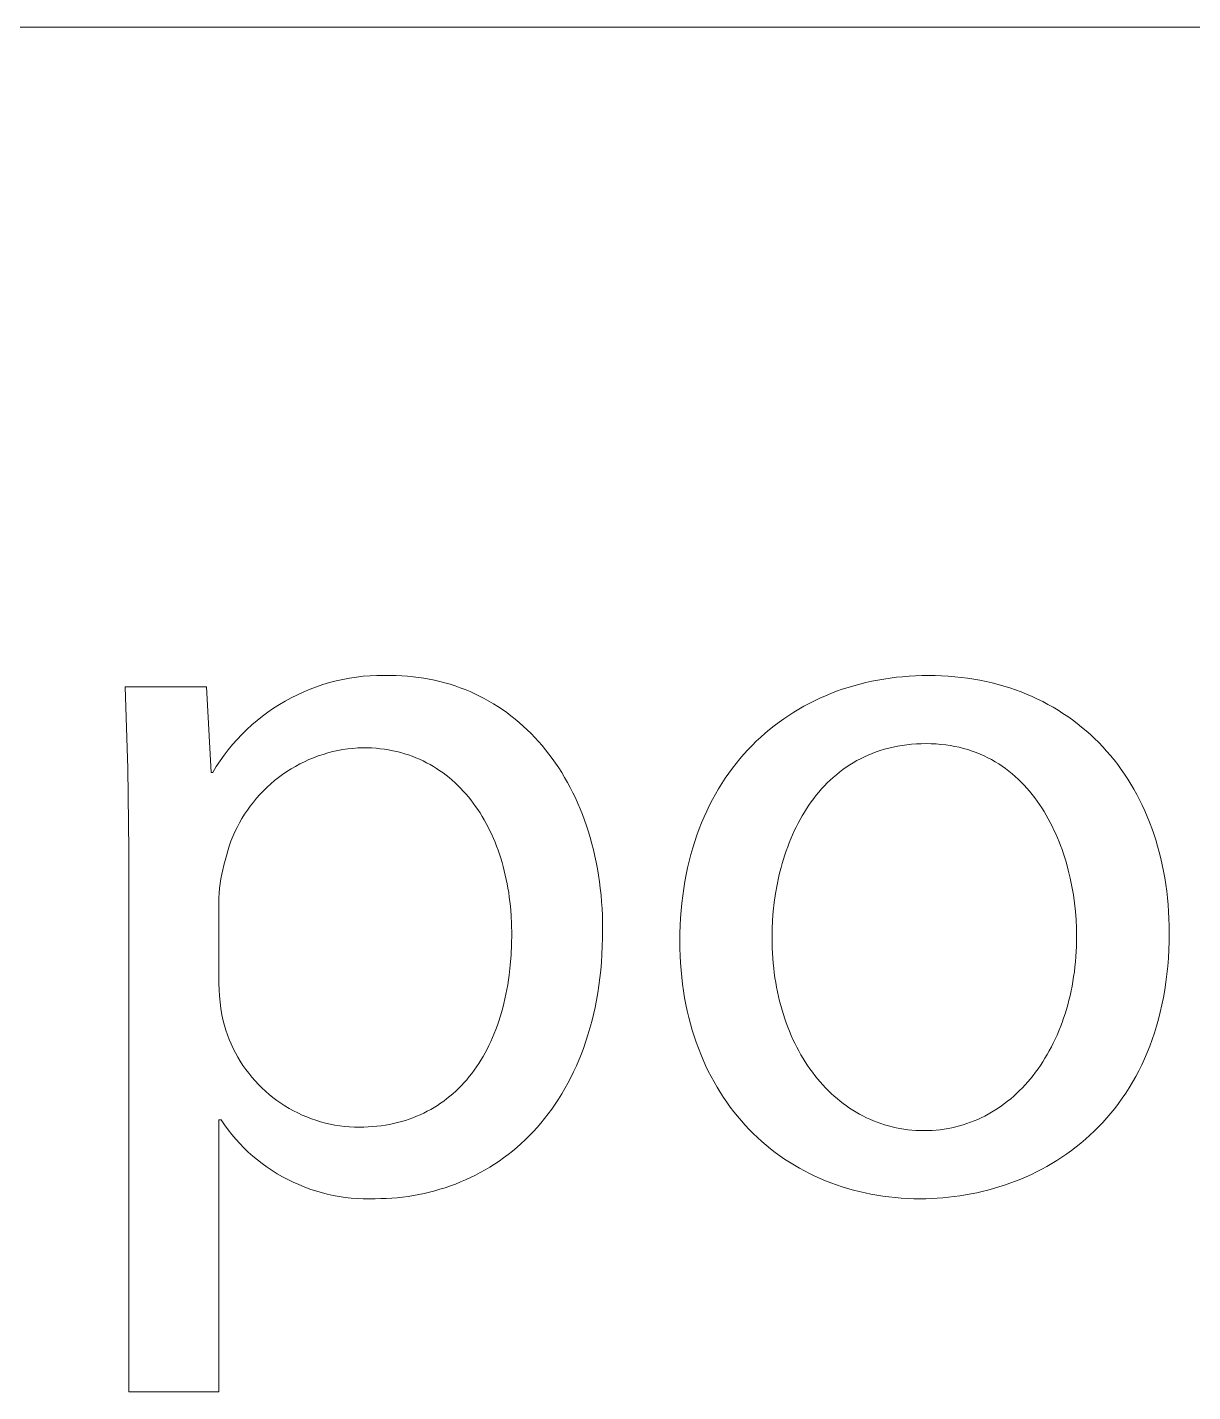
# Model space of a CAD drawing. Header units: millimetres. Extents: x -962 to 3068, y -237 to 2578.
# Drawn here: x 2890.9 to 2936.4, y 160 to 213.2 of the extents above; entities that cross this region are included whole.
import ezdxf

# ---------------------------------------------------------------- set-up
doc = ezdxf.new("R2010")
doc.units = ezdxf.units.MM
doc.header["$MEASUREMENT"] = 0
doc.layers.add('Domyślny', color=7, linetype='Continuous', true_color=0x000000)

msp = doc.modelspace()

# ---------------------------------------------------------------- linework, layer by layer
at = {"layer": 'Domyślny', "color": 18, "lineweight": 15, "true_color": 0x000000}
for p, q in [((3063.983, 213.221), (1544.746, 213.221)), ((2904.041, 187.901), (2904.308, 187.923)), ((2904.308, 187.923), (2904.576, 187.935)), ((2904.576, 187.935), (2904.844, 187.938)), ((2904.844, 187.938), (2905.111, 187.932)), ((2905.111, 187.932), (2905.332, 187.929)), ((2905.332, 187.929), (2905.551, 187.921)), ((2905.551, 187.921), (2905.768, 187.906)), ((2905.768, 187.906), (2905.983, 187.886)), ((2925.079, 187.886), (2925.327, 187.906)), ((2925.327, 187.906), (2925.576, 187.92)), ((2925.576, 187.92), (2925.827, 187.928)), ((2925.827, 187.928), (2926.08, 187.931)), ((2926.08, 187.931), (2926.341, 187.928)), ((2926.341, 187.928), (2926.6, 187.919)), ((2926.6, 187.919), (2926.856, 187.904)), ((2926.856, 187.904), (2927.11, 187.884)), ((2894.855, 184.303), (2894.751, 187.489)), ((2894.751, 187.489), (2897.931, 187.489)), ((2897.931, 187.489), (2898.106, 184.148)), ((2901.719, 187.295), (2901.966, 187.398)), ((2901.966, 187.398), (2902.217, 187.492)), ((2902.217, 187.492), (2902.471, 187.578)), ((2902.471, 187.578), (2902.727, 187.655)), ((2902.727, 187.655), (2902.986, 187.722)), ((2902.986, 187.722), (2903.247, 187.781)), ((2903.247, 187.781), (2903.511, 187.83)), ((2903.511, 187.83), (2903.775, 187.87)), ((2903.775, 187.87), (2904.041, 187.901)), ((2905.983, 187.886), (2906.196, 187.86)), ((2906.196, 187.86), (2906.407, 187.829)), ((2906.407, 187.829), (2906.616, 187.792)), ((2906.616, 187.792), (2906.823, 187.749)), ((2906.823, 187.749), (2907.028, 187.701)), ((2907.028, 187.701), (2907.23, 187.648)), ((2907.23, 187.648), (2907.43, 187.589)), ((2907.43, 187.589), (2907.628, 187.525)), ((2907.628, 187.525), (2907.824, 187.456)), ((2907.824, 187.456), (2908.017, 187.381)), ((2908.017, 187.381), (2908.208, 187.302)), ((2922.503, 187.315), (2922.725, 187.393)), ((2922.725, 187.393), (2922.95, 187.467)), ((2922.95, 187.467), (2923.177, 187.535)), ((2923.177, 187.535), (2923.407, 187.598)), ((2923.407, 187.598), (2923.639, 187.655)), ((2923.639, 187.655), (2923.873, 187.707)), ((2923.873, 187.707), (2924.11, 187.754)), ((2924.11, 187.754), (2924.349, 187.795)), ((2924.349, 187.795), (2924.591, 187.831)), ((2924.591, 187.831), (2924.834, 187.861)), ((2924.834, 187.861), (2925.079, 187.886)), ((2927.11, 187.884), (2927.36, 187.857)), ((2927.36, 187.857), (2927.608, 187.825)), ((2927.608, 187.825), (2927.852, 187.788)), ((2927.852, 187.788), (2928.094, 187.744)), ((2928.094, 187.744), (2928.332, 187.696)), ((2928.332, 187.696), (2928.568, 187.641)), ((2928.568, 187.641), (2928.8, 187.581)), ((2928.8, 187.581), (2929.03, 187.516)), ((2929.03, 187.516), (2929.256, 187.446)), ((2929.256, 187.446), (2929.478, 187.37)), ((2900.771, 186.799), (2901.001, 186.935)), ((2901.001, 186.935), (2901.236, 187.064)), ((2901.236, 187.064), (2901.476, 187.184)), ((2901.476, 187.184), (2901.719, 187.295)), ((2908.208, 187.302), (2908.396, 187.217)), ((2908.396, 187.217), (2908.581, 187.127)), ((2908.581, 187.127), (2908.764, 187.032)), ((2908.764, 187.032), (2908.945, 186.932)), ((2908.945, 186.932), (2909.122, 186.827)), ((2921.231, 186.735), (2921.436, 186.844)), ((2921.436, 186.844), (2921.643, 186.949)), ((2921.643, 186.949), (2921.854, 187.048)), ((2921.854, 187.048), (2922.067, 187.142)), ((2922.067, 187.142), (2922.284, 187.231)), ((2922.284, 187.231), (2922.503, 187.315)), ((2929.478, 187.37), (2929.698, 187.289)), ((2929.698, 187.289), (2929.914, 187.202)), ((2929.914, 187.202), (2930.127, 187.111)), ((2930.127, 187.111), (2930.336, 187.014)), ((2930.336, 187.014), (2930.542, 186.912)), ((2930.542, 186.912), (2930.744, 186.805)), ((2899.9, 186.176), (2900.11, 186.343)), ((2900.11, 186.343), (2900.325, 186.503)), ((2900.325, 186.503), (2900.545, 186.655)), ((2900.545, 186.655), (2900.771, 186.799)), ((2909.122, 186.827), (2909.297, 186.717)), ((2909.297, 186.717), (2909.468, 186.602)), ((2909.468, 186.602), (2909.637, 186.483)), ((2909.637, 186.483), (2909.803, 186.358)), ((2909.803, 186.358), (2909.966, 186.229)), ((2920.446, 186.246), (2920.637, 186.376)), ((2920.637, 186.376), (2920.832, 186.501)), ((2920.832, 186.501), (2921.03, 186.62)), ((2921.03, 186.62), (2921.231, 186.735)), ((2930.744, 186.805), (2930.943, 186.694)), ((2930.943, 186.694), (2931.138, 186.577)), ((2931.138, 186.577), (2931.33, 186.456)), ((2931.33, 186.456), (2931.517, 186.329)), ((2931.517, 186.329), (2931.701, 186.198)), ((2899.309, 185.633), (2899.5, 185.821)), ((2899.5, 185.821), (2899.697, 186.002)), ((2899.697, 186.002), (2899.9, 186.176)), ((2909.966, 186.229), (2910.126, 186.095)), ((2910.126, 186.095), (2910.282, 185.957)), ((2910.282, 185.957), (2910.436, 185.814)), ((2910.436, 185.814), (2910.586, 185.667)), ((2919.715, 185.678), (2919.892, 185.828)), ((2919.892, 185.828), (2920.073, 185.972)), ((2920.073, 185.972), (2920.258, 186.112)), ((2920.258, 186.112), (2920.446, 186.246)), ((2931.701, 186.198), (2931.881, 186.062)), ((2931.881, 186.062), (2932.058, 185.922)), ((2932.058, 185.922), (2932.23, 185.777)), ((2932.23, 185.777), (2932.399, 185.627)), ((2898.948, 185.237), (2899.125, 185.438)), ((2899.125, 185.438), (2899.309, 185.633)), ((2910.586, 185.667), (2910.733, 185.515)), ((2910.733, 185.515), (2910.876, 185.358)), ((2910.876, 185.358), (2911.016, 185.198)), ((2919.207, 185.201), (2919.372, 185.365)), ((2919.372, 185.365), (2919.542, 185.524)), ((2919.542, 185.524), (2919.715, 185.678)), ((2925.426, 185.248), (2925.241, 185.229)), ((2925.613, 185.262), (2925.426, 185.248)), ((2925.804, 185.271), (2925.613, 185.262)), ((2925.999, 185.274), (2925.804, 185.271)), ((2926.194, 185.271), (2925.999, 185.274)), ((2926.385, 185.261), (2926.194, 185.271)), ((2926.573, 185.246), (2926.385, 185.261)), ((2926.757, 185.226), (2926.573, 185.246)), ((2932.399, 185.627), (2932.563, 185.473)), ((2932.563, 185.473), (2932.724, 185.314)), ((2932.724, 185.314), (2932.88, 185.151)), ((2898.46, 184.6), (2898.615, 184.818)), ((2898.615, 184.818), (2898.778, 185.03)), ((2898.778, 185.03), (2898.948, 185.237)), ((2902.106, 184.725), (2901.924, 184.65)), ((2902.29, 184.794), (2902.106, 184.725)), ((2902.477, 184.856), (2902.29, 184.794)), ((2902.666, 184.912), (2902.477, 184.856)), ((2902.856, 184.961), (2902.666, 184.912)), ((2903.048, 185.003), (2902.856, 184.961)), ((2903.242, 185.039), (2903.048, 185.003)), ((2903.436, 185.068), (2903.242, 185.039)), ((2903.632, 185.09), (2903.436, 185.068)), ((2903.828, 185.105), (2903.632, 185.09)), ((2904.024, 185.114), (2903.828, 185.105)), ((2904.198, 185.111), (2904.024, 185.114)), ((2904.37, 185.104), (2904.198, 185.111)), ((2904.54, 185.092), (2904.37, 185.104)), ((2904.706, 185.075), (2904.54, 185.092)), ((2904.871, 185.054), (2904.706, 185.075)), ((2905.033, 185.028), (2904.871, 185.054)), ((2905.192, 184.998), (2905.033, 185.028)), ((2905.349, 184.963), (2905.192, 184.998)), ((2905.503, 184.923), (2905.349, 184.963)), ((2905.655, 184.88), (2905.503, 184.923)), ((2905.804, 184.832), (2905.655, 184.88)), ((2905.951, 184.78), (2905.804, 184.832)), ((2906.095, 184.723), (2905.951, 184.78)), ((2906.236, 184.663), (2906.095, 184.723)), ((2911.016, 185.198), (2911.153, 185.033)), ((2911.153, 185.033), (2911.286, 184.863)), ((2911.286, 184.863), (2911.416, 184.69)), ((2918.734, 184.681), (2918.887, 184.859)), ((2918.887, 184.859), (2919.045, 185.033)), ((2919.045, 185.033), (2919.207, 185.201)), ((2923.585, 184.759), (2923.437, 184.687)), ((2923.735, 184.827), (2923.585, 184.759)), ((2923.889, 184.891), (2923.735, 184.827)), ((2924.047, 184.95), (2923.889, 184.891)), ((2924.207, 185.005), (2924.047, 184.95)), ((2924.371, 185.055), (2924.207, 185.005)), ((2924.538, 185.1), (2924.371, 185.055)), ((2924.709, 185.14), (2924.538, 185.1)), ((2924.883, 185.175), (2924.709, 185.14)), ((2925.061, 185.204), (2924.883, 185.175)), ((2925.241, 185.229), (2925.061, 185.204)), ((2926.938, 185.199), (2926.757, 185.226)), ((2927.114, 185.167), (2926.938, 185.199)), ((2927.287, 185.13), (2927.114, 185.167)), ((2927.457, 185.087), (2927.287, 185.13)), ((2927.623, 185.039), (2927.457, 185.087)), ((2927.786, 184.986), (2927.623, 185.039)), ((2927.945, 184.928), (2927.786, 184.986)), ((2928.1, 184.865), (2927.945, 184.928)), ((2928.252, 184.798), (2928.1, 184.865)), ((2928.401, 184.725), (2928.252, 184.798)), ((2928.546, 184.649), (2928.401, 184.725)), ((2932.88, 185.151), (2933.033, 184.984)), ((2933.033, 184.984), (2933.181, 184.812)), ((2933.181, 184.812), (2933.325, 184.636)), ((2894.898, 181.115), (2894.855, 184.303)), ((2898.173, 184.148), (2898.312, 184.376)), ((2898.312, 184.376), (2898.46, 184.6)), ((2901.06, 184.183), (2900.898, 184.072)), ((2901.226, 184.289), (2901.06, 184.183)), ((2901.396, 184.388), (2901.226, 184.289)), ((2901.569, 184.482), (2901.396, 184.388)), ((2901.745, 184.569), (2901.569, 184.482)), ((2901.924, 184.65), (2901.745, 184.569)), ((2906.375, 184.599), (2906.236, 184.663)), ((2906.512, 184.53), (2906.375, 184.599)), ((2906.646, 184.458), (2906.512, 184.53)), ((2906.777, 184.382), (2906.646, 184.458)), ((2906.905, 184.303), (2906.777, 184.382)), ((2907.031, 184.219), (2906.905, 184.303)), ((2907.154, 184.132), (2907.031, 184.219)), ((2911.416, 184.69), (2911.542, 184.512)), ((2911.542, 184.512), (2911.664, 184.33)), ((2911.664, 184.33), (2911.782, 184.144)), ((2918.298, 184.119), (2918.439, 184.311)), ((2918.439, 184.311), (2918.584, 184.498)), ((2918.584, 184.498), (2918.734, 184.681)), ((2922.749, 184.261), (2922.621, 184.164)), ((2922.88, 184.354), (2922.749, 184.261)), ((2923.015, 184.443), (2922.88, 184.354)), ((2923.152, 184.529), (2923.015, 184.443)), ((2923.293, 184.61), (2923.152, 184.529)), ((2923.437, 184.687), (2923.293, 184.61)), ((2928.688, 184.568), (2928.546, 184.649)), ((2928.826, 184.482), (2928.688, 184.568)), ((2928.961, 184.392), (2928.826, 184.482)), ((2929.092, 184.299), (2928.961, 184.392)), ((2929.221, 184.201), (2929.092, 184.299)), ((2929.346, 184.1), (2929.221, 184.201)), ((2933.325, 184.636), (2933.465, 184.455)), ((2933.465, 184.455), (2933.6, 184.271)), ((2933.6, 184.271), (2933.732, 184.082)), ((2898.106, 184.148), (2898.173, 184.148)), ((2900.435, 183.706), (2900.29, 183.574)), ((2900.585, 183.834), (2900.435, 183.706)), ((2900.739, 183.956), (2900.585, 183.834)), ((2900.898, 184.072), (2900.739, 183.956)), ((2907.275, 184.042), (2907.154, 184.132)), ((2907.393, 183.947), (2907.275, 184.042)), ((2907.508, 183.85), (2907.393, 183.947)), ((2907.621, 183.749), (2907.508, 183.85)), ((2907.731, 183.645), (2907.621, 183.749)), ((2907.838, 183.537), (2907.731, 183.645)), ((2911.782, 184.144), (2911.897, 183.953)), ((2911.897, 183.953), (2912.008, 183.759)), ((2912.008, 183.759), (2912.115, 183.561)), ((2917.902, 183.515), (2918.03, 183.721)), ((2918.03, 183.721), (2918.162, 183.922)), ((2918.162, 183.922), (2918.298, 184.119)), ((2922.141, 183.74), (2922.029, 183.625)), ((2922.257, 183.851), (2922.141, 183.74)), ((2922.375, 183.959), (2922.257, 183.851)), ((2922.496, 184.063), (2922.375, 183.959)), ((2922.621, 184.164), (2922.496, 184.063)), ((2929.467, 183.995), (2929.346, 184.1)), ((2929.586, 183.886), (2929.467, 183.995)), ((2929.701, 183.774), (2929.586, 183.886)), ((2929.813, 183.658), (2929.701, 183.774)), ((2929.921, 183.54), (2929.813, 183.658)), ((2933.732, 184.082), (2933.858, 183.89)), ((2933.858, 183.89), (2933.981, 183.693)), ((2933.981, 183.693), (2934.099, 183.492)), ((2899.882, 183.147), (2899.757, 182.996)), ((2900.013, 183.294), (2899.882, 183.147)), ((2900.149, 183.436), (2900.013, 183.294)), ((2900.29, 183.574), (2900.149, 183.436)), ((2907.943, 183.426), (2907.838, 183.537)), ((2908.045, 183.313), (2907.943, 183.426)), ((2908.144, 183.196), (2908.045, 183.313)), ((2908.24, 183.076), (2908.144, 183.196)), ((2912.115, 183.561), (2912.218, 183.359)), ((2912.218, 183.359), (2912.317, 183.153)), ((2912.317, 183.153), (2912.412, 182.943)), ((2917.661, 183.089), (2917.779, 183.304)), ((2917.779, 183.304), (2917.902, 183.515)), ((2921.612, 183.134), (2921.516, 183.004)), ((2921.712, 183.262), (2921.612, 183.134)), ((2921.815, 183.386), (2921.712, 183.262)), ((2921.92, 183.507), (2921.815, 183.386)), ((2922.029, 183.625), (2921.92, 183.507)), ((2930.027, 183.418), (2929.921, 183.54)), ((2930.129, 183.293), (2930.027, 183.418)), ((2930.228, 183.165), (2930.129, 183.293)), ((2930.324, 183.035), (2930.228, 183.165)), ((2934.099, 183.492), (2934.212, 183.288)), ((2934.212, 183.288), (2934.321, 183.079)), ((2899.522, 182.68), (2899.413, 182.517)), ((2899.637, 182.84), (2899.522, 182.68)), ((2899.757, 182.996), (2899.637, 182.84)), ((2908.334, 182.953), (2908.24, 183.076)), ((2908.425, 182.827), (2908.334, 182.953)), ((2908.513, 182.699), (2908.425, 182.827)), ((2908.598, 182.568), (2908.513, 182.699)), ((2912.412, 182.943), (2912.503, 182.73)), ((2912.503, 182.73), (2912.59, 182.512)), ((2917.336, 182.417), (2917.439, 182.645)), ((2917.439, 182.645), (2917.548, 182.869)), ((2917.548, 182.869), (2917.661, 183.089)), ((2921.245, 182.597), (2921.161, 182.457)), ((2921.332, 182.736), (2921.245, 182.597)), ((2921.423, 182.871), (2921.332, 182.736)), ((2921.516, 183.004), (2921.423, 182.871)), ((2930.417, 182.901), (2930.324, 183.035)), ((2930.507, 182.766), (2930.417, 182.901)), ((2930.593, 182.627), (2930.507, 182.766)), ((2930.677, 182.487), (2930.593, 182.627)), ((2934.321, 183.079), (2934.425, 182.867)), ((2934.425, 182.867), (2934.525, 182.651)), ((2934.525, 182.651), (2934.619, 182.431)), ((2899.212, 182.179), (2899.12, 182.005)), ((2899.309, 182.35), (2899.212, 182.179)), ((2899.413, 182.517), (2899.309, 182.35)), ((2908.681, 182.434), (2908.598, 182.568)), ((2908.761, 182.297), (2908.681, 182.434)), ((2908.838, 182.158), (2908.761, 182.297)), ((2908.912, 182.017), (2908.838, 182.158)), ((2912.59, 182.512), (2912.673, 182.291)), ((2912.673, 182.291), (2912.751, 182.067)), ((2912.751, 182.067), (2912.825, 181.838)), ((2917.143, 181.946), (2917.237, 182.184)), ((2917.237, 182.184), (2917.336, 182.417)), ((2921.001, 182.168), (2920.926, 182.02)), ((2921.08, 182.313), (2921.001, 182.168)), ((2921.161, 182.457), (2921.08, 182.313)), ((2930.758, 182.344), (2930.677, 182.487)), ((2930.835, 182.199), (2930.758, 182.344)), ((2930.91, 182.053), (2930.835, 182.199)), ((2930.981, 181.904), (2930.91, 182.053)), ((2934.619, 182.431), (2934.71, 182.207)), ((2934.71, 182.207), (2934.795, 181.98)), ((2898.956, 181.647), (2898.883, 181.465)), ((2899.035, 181.827), (2898.956, 181.647)), ((2899.12, 182.005), (2899.035, 181.827)), ((2908.984, 181.873), (2908.912, 182.017)), ((2909.053, 181.726), (2908.984, 181.873)), ((2909.118, 181.578), (2909.053, 181.726)), ((2909.181, 181.427), (2909.118, 181.578)), ((2912.825, 181.838), (2912.894, 181.606)), ((2912.894, 181.606), (2912.96, 181.371)), ((2916.971, 181.458), (2917.055, 181.705)), ((2917.055, 181.705), (2917.143, 181.946)), ((2920.719, 181.564), (2920.655, 181.408)), ((2920.785, 181.718), (2920.719, 181.564)), ((2920.854, 181.87), (2920.785, 181.718)), ((2920.926, 182.02), (2920.854, 181.87)), ((2931.05, 181.754), (2930.981, 181.904)), ((2931.116, 181.602), (2931.05, 181.754)), ((2931.179, 181.448), (2931.116, 181.602)), ((2934.795, 181.98), (2934.876, 181.75)), ((2934.876, 181.75), (2934.951, 181.515)), ((2934.951, 181.515), (2935.022, 181.278)), ((2894.898, 159.991), (2894.898, 181.115)), ((2898.756, 181.092), (2898.703, 180.903)), ((2898.816, 181.28), (2898.756, 181.092)), ((2898.883, 181.465), (2898.816, 181.28)), ((2909.242, 181.274), (2909.181, 181.427)), ((2909.299, 181.119), (2909.242, 181.274)), ((2909.353, 180.961), (2909.299, 181.119)), ((2912.96, 181.371), (2913.02, 181.132)), ((2913.02, 181.132), (2913.076, 180.89)), ((2916.821, 180.953), (2916.893, 181.208)), ((2916.893, 181.208), (2916.971, 181.458)), ((2920.538, 181.091), (2920.483, 180.93)), ((2920.595, 181.25), (2920.538, 181.091)), ((2920.655, 181.408), (2920.595, 181.25)), ((2931.238, 181.294), (2931.179, 181.448)), ((2931.295, 181.138), (2931.238, 181.294)), ((2931.35, 180.98), (2931.295, 181.138)), ((2935.022, 181.278), (2935.088, 181.036)), ((2935.088, 181.036), (2935.149, 180.792)), ((2898.606, 180.535), (2898.561, 180.356)), ((2898.656, 180.712), (2898.606, 180.535)), ((2898.703, 180.903), (2898.656, 180.712)), ((2909.405, 180.802), (2909.353, 180.961)), ((2909.454, 180.641), (2909.405, 180.802)), ((2909.5, 180.478), (2909.454, 180.641)), ((2909.543, 180.313), (2909.5, 180.478)), ((2913.076, 180.89), (2913.128, 180.645)), ((2913.128, 180.645), (2913.175, 180.396)), ((2916.691, 180.431), (2916.753, 180.694)), ((2916.753, 180.694), (2916.821, 180.953)), ((2920.383, 180.604), (2920.337, 180.438)), ((2920.432, 180.767), (2920.383, 180.604)), ((2920.483, 180.93), (2920.432, 180.767)), ((2931.401, 180.822), (2931.35, 180.98)), ((2931.45, 180.663), (2931.401, 180.822)), ((2931.538, 180.342), (2931.45, 180.663)), ((2935.149, 180.792), (2935.204, 180.544)), ((2935.204, 180.544), (2935.255, 180.293)), ((2898.489, 179.995), (2898.461, 179.813)), ((2898.522, 180.176), (2898.489, 179.995)), ((2898.561, 180.356), (2898.522, 180.176)), ((2909.583, 180.147), (2909.543, 180.313)), ((2909.62, 179.979), (2909.583, 180.147)), ((2909.654, 179.809), (2909.62, 179.979)), ((2913.175, 180.396), (2913.217, 180.144)), ((2913.217, 180.144), (2913.254, 179.888)), ((2916.584, 179.892), (2916.635, 180.164)), ((2916.635, 180.164), (2916.691, 180.431)), ((2920.254, 180.104), (2920.183, 179.766)), ((2920.294, 180.272), (2920.254, 180.104)), ((2920.337, 180.438), (2920.294, 180.272)), ((2931.616, 180.019), (2931.538, 180.342)), ((2931.683, 179.695), (2931.616, 180.019)), ((2935.255, 180.293), (2935.3, 180.038)), ((2935.3, 180.038), (2935.341, 179.781)), ((2898.424, 179.446), (2898.414, 179.262)), ((2898.44, 179.63), (2898.424, 179.446)), ((2898.461, 179.813), (2898.44, 179.63)), ((2909.685, 179.637), (2909.654, 179.809)), ((2909.714, 179.465), (2909.685, 179.637)), ((2909.739, 179.29), (2909.714, 179.465)), ((2913.254, 179.888), (2913.287, 179.63)), ((2913.287, 179.63), (2913.315, 179.368)), ((2916.5, 179.336), (2916.539, 179.616)), ((2916.539, 179.616), (2916.584, 179.892)), ((2920.122, 179.425), (2920.073, 179.08)), ((2920.183, 179.766), (2920.122, 179.425)), ((2931.739, 179.37), (2931.683, 179.695)), ((2935.341, 179.781), (2935.376, 179.52)), ((2935.376, 179.52), (2935.406, 179.256)), ((2898.414, 179.262), (2898.414, 175.921)), ((2909.781, 178.938), (2909.739, 179.29)), ((2909.811, 178.581), (2909.781, 178.938)), ((2913.315, 179.368), (2913.337, 179.103)), ((2913.337, 179.103), (2913.355, 178.836)), ((2916.439, 178.764), (2916.467, 179.052)), ((2916.467, 179.052), (2916.5, 179.336)), ((2920.073, 179.08), (2920.035, 178.734)), ((2931.784, 179.046), (2931.739, 179.37)), ((2931.819, 178.723), (2931.784, 179.046)), ((2935.406, 179.256), (2935.43, 178.989)), ((2935.43, 178.989), (2935.449, 178.719)), ((2909.829, 178.219), (2909.811, 178.581)), ((2913.355, 178.836), (2913.368, 178.565)), ((2913.368, 178.565), (2913.376, 178.291)), ((2916.402, 178.175), (2916.418, 178.471)), ((2916.418, 178.471), (2916.439, 178.764)), ((2920.008, 178.387), (2919.992, 178.039)), ((2920.035, 178.734), (2920.008, 178.387)), ((2931.844, 178.402), (2931.819, 178.723)), ((2931.859, 178.085), (2931.844, 178.402)), ((2935.449, 178.719), (2935.463, 178.446)), ((2935.463, 178.446), (2935.471, 178.171)), ((2909.835, 177.853), (2909.829, 178.219)), ((2909.829, 177.438), (2909.835, 177.853)), ((2913.378, 178.014), (2913.375, 177.688)), ((2913.376, 178.291), (2913.378, 178.014)), ((2916.39, 177.57), (2916.393, 177.875)), ((2916.393, 177.875), (2916.402, 178.175)), ((2919.992, 178.039), (2919.987, 177.691)), ((2931.864, 177.771), (2931.859, 178.085)), ((2935.474, 177.892), (2935.47, 177.557)), ((2935.471, 178.171), (2935.474, 177.892)), ((2909.81, 177.032), (2909.829, 177.438)), ((2913.366, 177.367), (2913.351, 177.051)), ((2913.375, 177.688), (2913.366, 177.367)), ((2916.393, 177.282), (2916.39, 177.57)), ((2916.402, 176.997), (2916.393, 177.282)), ((2919.987, 177.691), (2919.988, 177.491)), ((2919.988, 177.491), (2919.994, 177.293)), ((2919.994, 177.293), (2920.003, 177.096)), ((2931.847, 177.162), (2931.856, 177.364)), ((2931.856, 177.364), (2931.862, 177.567)), ((2931.862, 177.567), (2931.864, 177.771)), ((2935.47, 177.557), (2935.459, 177.227)), ((2909.778, 176.635), (2909.81, 177.032)), ((2913.329, 176.74), (2913.302, 176.434)), ((2913.351, 177.051), (2913.329, 176.74)), ((2916.417, 176.716), (2916.402, 176.997)), ((2920.003, 177.096), (2920.015, 176.901)), ((2920.015, 176.901), (2920.031, 176.708)), ((2931.798, 176.57), (2931.818, 176.765)), ((2931.818, 176.765), (2931.834, 176.963)), ((2931.834, 176.963), (2931.847, 177.162)), ((2935.442, 176.904), (2935.417, 176.586)), ((2935.459, 177.227), (2935.442, 176.904)), ((2909.707, 176.055), (2909.734, 176.246)), ((2909.734, 176.246), (2909.778, 176.635)), ((2913.302, 176.434), (2913.269, 176.134)), ((2916.437, 176.438), (2916.417, 176.716)), ((2916.463, 176.163), (2916.437, 176.438)), ((2920.031, 176.708), (2920.051, 176.516)), ((2920.051, 176.516), (2920.073, 176.327)), ((2920.073, 176.327), (2920.099, 176.139)), ((2931.748, 176.185), (2931.775, 176.377)), ((2931.775, 176.377), (2931.798, 176.57)), ((2935.385, 176.274), (2935.346, 175.968)), ((2935.417, 176.586), (2935.385, 176.274)), ((2898.414, 175.921), (2898.423, 175.675)), ((2898.423, 175.675), (2898.439, 175.43)), ((2909.609, 175.498), (2909.645, 175.681)), ((2909.645, 175.681), (2909.677, 175.867)), ((2909.677, 175.867), (2909.707, 176.055)), ((2913.23, 175.838), (2913.186, 175.548)), ((2913.269, 176.134), (2913.23, 175.838)), ((2916.495, 175.893), (2916.463, 176.163)), ((2916.533, 175.625), (2916.495, 175.893)), ((2920.099, 176.139), (2920.129, 175.953)), ((2920.129, 175.953), (2920.162, 175.769)), ((2920.162, 175.769), (2920.198, 175.587)), ((2931.647, 175.624), (2931.684, 175.809)), ((2931.684, 175.809), (2931.717, 175.996)), ((2931.717, 175.996), (2931.748, 176.185)), ((2935.301, 175.668), (2935.25, 175.373)), ((2935.346, 175.968), (2935.301, 175.668)), ((2898.439, 175.43), (2898.462, 175.186)), ((2898.462, 175.186), (2898.492, 174.942)), ((2909.483, 174.963), (2909.528, 175.138)), ((2909.528, 175.138), (2909.57, 175.317)), ((2909.57, 175.317), (2909.609, 175.498)), ((2913.136, 175.263), (2913.081, 174.983)), ((2913.186, 175.548), (2913.136, 175.263)), ((2916.576, 175.362), (2916.533, 175.625)), ((2916.625, 175.102), (2916.576, 175.362)), ((2920.198, 175.587), (2920.237, 175.408)), ((2920.237, 175.408), (2920.28, 175.23)), ((2920.28, 175.23), (2920.326, 175.055)), ((2931.516, 175.082), (2931.562, 175.26)), ((2931.562, 175.26), (2931.606, 175.441)), ((2931.606, 175.441), (2931.647, 175.624)), ((2935.25, 175.373), (2935.192, 175.085)), ((2898.492, 174.942), (2898.53, 174.699)), ((2898.53, 174.699), (2898.575, 174.458)), ((2909.33, 174.451), (2909.384, 174.619)), ((2909.384, 174.619), (2909.435, 174.789)), ((2909.435, 174.789), (2909.483, 174.963)), ((2913.02, 174.709), (2912.954, 174.439)), ((2913.081, 174.983), (2913.02, 174.709)), ((2916.679, 174.846), (2916.625, 175.102)), ((2916.738, 174.594), (2916.679, 174.846)), ((2920.326, 175.055), (2920.375, 174.881)), ((2920.375, 174.881), (2920.427, 174.711)), ((2920.427, 174.711), (2920.482, 174.542)), ((2931.356, 174.562), (2931.412, 174.733)), ((2931.412, 174.733), (2931.466, 174.906)), ((2931.466, 174.906), (2931.516, 175.082)), ((2935.128, 174.802), (2935.057, 174.525)), ((2935.192, 175.085), (2935.128, 174.802)), ((2898.575, 174.458), (2898.625, 174.273)), ((2898.625, 174.273), (2898.681, 174.091)), ((2898.681, 174.091), (2898.744, 173.91)), ((2909.151, 173.964), (2909.213, 174.124)), ((2909.213, 174.124), (2909.273, 174.286)), ((2909.273, 174.286), (2909.33, 174.451)), ((2912.883, 174.175), (2912.807, 173.916)), ((2912.954, 174.439), (2912.883, 174.175)), ((2916.802, 174.345), (2916.738, 174.594)), ((2916.872, 174.1), (2916.802, 174.345)), ((2916.947, 173.859), (2916.872, 174.1)), ((2920.482, 174.542), (2920.54, 174.376)), ((2920.54, 174.376), (2920.601, 174.212)), ((2920.601, 174.212), (2920.665, 174.051)), ((2931.1, 173.905), (2931.169, 174.065)), ((2931.169, 174.065), (2931.234, 174.228)), ((2931.234, 174.228), (2931.297, 174.394)), ((2931.297, 174.394), (2931.356, 174.562)), ((2934.981, 174.254), (2934.899, 173.988)), ((2935.057, 174.525), (2934.981, 174.254)), ((2898.744, 173.91), (2898.812, 173.732)), ((2898.812, 173.732), (2898.887, 173.556)), ((2898.887, 173.556), (2898.968, 173.383)), ((2908.945, 173.503), (2909.016, 173.654)), ((2909.016, 173.654), (2909.085, 173.808)), ((2909.085, 173.808), (2909.151, 173.964)), ((2912.726, 173.662), (2912.64, 173.413)), ((2912.807, 173.916), (2912.726, 173.662)), ((2917.027, 173.622), (2916.947, 173.859)), ((2917.112, 173.389), (2917.027, 173.622)), ((2920.665, 174.051), (2920.732, 173.892)), ((2920.732, 173.892), (2920.802, 173.736)), ((2920.802, 173.736), (2920.875, 173.582)), ((2920.875, 173.582), (2920.951, 173.432)), ((2930.878, 173.439), (2930.955, 173.592)), ((2930.955, 173.592), (2931.029, 173.747)), ((2931.029, 173.747), (2931.1, 173.905)), ((2934.811, 173.728), (2934.717, 173.474)), ((2934.899, 173.988), (2934.811, 173.728)), ((2898.968, 173.383), (2899.055, 173.213)), ((2899.055, 173.213), (2899.148, 173.046)), ((2899.148, 173.046), (2899.246, 172.882)), ((2908.631, 172.93), (2908.714, 173.068)), ((2908.714, 173.068), (2908.794, 173.21)), ((2908.794, 173.21), (2908.871, 173.355)), ((2908.871, 173.355), (2908.945, 173.503)), ((2912.549, 173.17), (2912.453, 172.931)), ((2912.64, 173.413), (2912.549, 173.17)), ((2917.202, 173.16), (2917.112, 173.389)), ((2917.296, 172.935), (2917.202, 173.16)), ((2920.951, 173.432), (2921.029, 173.284)), ((2921.029, 173.284), (2921.11, 173.138)), ((2921.11, 173.138), (2921.194, 172.996)), ((2930.542, 172.859), (2930.63, 173)), ((2930.63, 173), (2930.716, 173.144)), ((2930.716, 173.144), (2930.798, 173.29)), ((2930.798, 173.29), (2930.878, 173.439)), ((2934.618, 173.225), (2934.514, 172.982)), ((2934.717, 173.474), (2934.618, 173.225)), ((2899.246, 172.882), (2899.35, 172.722)), ((2899.35, 172.722), (2899.46, 172.566)), ((2899.46, 172.566), (2899.575, 172.413)), ((2908.272, 172.406), (2908.366, 172.532)), ((2908.366, 172.532), (2908.457, 172.662)), ((2908.457, 172.662), (2908.545, 172.794)), ((2908.545, 172.794), (2908.631, 172.93)), ((2912.248, 172.47), (2912.139, 172.247)), ((2912.353, 172.698), (2912.248, 172.47)), ((2912.453, 172.931), (2912.353, 172.698)), ((2917.396, 172.714), (2917.296, 172.935)), ((2917.5, 172.497), (2917.396, 172.714)), ((2917.609, 172.284), (2917.5, 172.497)), ((2921.194, 172.996), (2921.281, 172.856)), ((2921.281, 172.856), (2921.37, 172.72)), ((2921.37, 172.72), (2921.462, 172.586)), ((2921.462, 172.586), (2921.557, 172.455)), ((2930.263, 172.456), (2930.359, 172.587)), ((2930.359, 172.587), (2930.452, 172.722)), ((2930.452, 172.722), (2930.542, 172.859)), ((2934.289, 172.513), (2934.169, 172.287)), ((2934.404, 172.745), (2934.289, 172.513)), ((2934.514, 172.982), (2934.404, 172.745)), ((2899.575, 172.413), (2899.696, 172.265)), ((2899.696, 172.265), (2899.821, 172.121)), ((2899.821, 172.121), (2899.951, 171.981)), ((2899.951, 171.981), (2900.087, 171.846)), ((2907.761, 171.826), (2907.869, 171.935)), ((2907.869, 171.935), (2907.974, 172.048)), ((2907.974, 172.048), (2908.076, 172.164)), ((2908.076, 172.164), (2908.175, 172.283)), ((2908.175, 172.283), (2908.272, 172.406)), ((2912.025, 172.029), (2911.907, 171.817)), ((2912.139, 172.247), (2912.025, 172.029)), ((2917.723, 172.076), (2917.609, 172.284)), ((2917.841, 171.871), (2917.723, 172.076)), ((2921.557, 172.455), (2921.654, 172.328)), ((2921.654, 172.328), (2921.754, 172.203)), ((2921.754, 172.203), (2921.856, 172.082)), ((2921.856, 172.082), (2921.961, 171.964)), ((2921.961, 171.964), (2922.068, 171.849)), ((2929.747, 171.848), (2929.855, 171.963)), ((2929.855, 171.963), (2929.96, 172.081)), ((2929.96, 172.081), (2930.064, 172.203)), ((2930.064, 172.203), (2930.164, 172.328)), ((2930.164, 172.328), (2930.263, 172.456)), ((2934.044, 172.066), (2933.915, 171.851)), ((2934.169, 172.287), (2934.044, 172.066)), ((2900.087, 171.846), (2900.227, 171.716)), ((2900.227, 171.716), (2900.371, 171.59)), ((2900.371, 171.59), (2900.519, 171.47)), ((2900.519, 171.47), (2900.672, 171.355)), ((2907.183, 171.332), (2907.304, 171.424)), ((2907.304, 171.424), (2907.422, 171.519)), ((2907.422, 171.519), (2907.538, 171.618)), ((2907.538, 171.618), (2907.651, 171.72)), ((2907.651, 171.72), (2907.761, 171.826)), ((2911.659, 171.407), (2911.529, 171.21)), ((2911.785, 171.609), (2911.659, 171.407)), ((2911.907, 171.817), (2911.785, 171.609)), ((2917.963, 171.671), (2917.841, 171.871)), ((2918.09, 171.475), (2917.963, 171.671)), ((2918.221, 171.283), (2918.09, 171.475)), ((2922.068, 171.849), (2922.177, 171.738)), ((2922.177, 171.738), (2922.289, 171.63)), ((2922.289, 171.63), (2922.403, 171.526)), ((2922.403, 171.526), (2922.52, 171.425)), ((2922.52, 171.425), (2922.639, 171.327)), ((2929.172, 171.324), (2929.292, 171.422)), ((2929.292, 171.422), (2929.409, 171.523)), ((2929.409, 171.523), (2929.524, 171.628)), ((2929.524, 171.628), (2929.636, 171.736)), ((2929.636, 171.736), (2929.747, 171.848)), ((2933.642, 171.437), (2933.498, 171.238)), ((2933.78, 171.641), (2933.642, 171.437)), ((2933.915, 171.851), (2933.78, 171.641)), ((2900.672, 171.355), (2900.829, 171.246)), ((2900.829, 171.246), (2900.989, 171.142)), ((2900.989, 171.142), (2901.153, 171.044)), ((2901.153, 171.044), (2901.32, 170.951)), ((2901.32, 170.951), (2901.49, 170.864)), ((2906.404, 170.861), (2906.54, 170.93)), ((2906.54, 170.93), (2906.674, 171.003)), ((2906.674, 171.003), (2906.805, 171.08)), ((2906.805, 171.08), (2906.934, 171.16)), ((2906.934, 171.16), (2907.06, 171.244)), ((2907.06, 171.244), (2907.183, 171.332)), ((2911.395, 171.018), (2911.257, 170.831)), ((2911.529, 171.21), (2911.395, 171.018)), ((2918.357, 171.095), (2918.221, 171.283)), ((2918.496, 170.912), (2918.357, 171.095)), ((2918.64, 170.734), (2918.496, 170.912)), ((2922.639, 171.327), (2922.76, 171.233)), ((2922.76, 171.233), (2922.883, 171.143)), ((2922.883, 171.143), (2923.008, 171.056)), ((2923.008, 171.056), (2923.136, 170.973)), ((2923.136, 170.973), (2923.266, 170.894)), ((2923.266, 170.894), (2923.397, 170.819)), ((2928.413, 170.816), (2928.545, 170.891)), ((2928.545, 170.891), (2928.674, 170.97)), ((2928.674, 170.97), (2928.802, 171.053)), ((2928.802, 171.053), (2928.928, 171.14)), ((2928.928, 171.14), (2929.051, 171.23)), ((2929.051, 171.23), (2929.172, 171.324)), ((2933.351, 171.045), (2933.199, 170.857)), ((2933.498, 171.238), (2933.351, 171.045)), ((2898.495, 170.593), (2898.414, 170.593)), ((2898.414, 170.593), (2898.414, 159.991)), ((2898.628, 170.399), (2898.495, 170.593)), ((2898.768, 170.21), (2898.628, 170.399)), ((2901.49, 170.864), (2901.663, 170.784)), ((2901.663, 170.784), (2901.839, 170.709)), ((2901.839, 170.709), (2902.018, 170.641)), ((2902.018, 170.641), (2902.198, 170.579)), ((2902.198, 170.579), (2902.381, 170.523)), ((2902.381, 170.523), (2902.566, 170.473)), ((2902.566, 170.473), (2902.752, 170.43)), ((2902.752, 170.43), (2902.939, 170.394)), ((2902.939, 170.394), (2903.128, 170.364)), ((2903.128, 170.364), (2903.318, 170.341)), ((2903.318, 170.341), (2903.508, 170.324)), ((2904.408, 170.331), (2904.576, 170.347)), ((2904.576, 170.347), (2904.742, 170.366)), ((2904.742, 170.366), (2904.905, 170.391)), ((2904.905, 170.391), (2905.066, 170.419)), ((2905.066, 170.419), (2905.224, 170.452)), ((2905.224, 170.452), (2905.38, 170.489)), ((2905.38, 170.489), (2905.534, 170.53)), ((2905.534, 170.53), (2905.685, 170.575)), ((2905.685, 170.575), (2905.834, 170.624)), ((2905.834, 170.624), (2905.98, 170.677)), ((2905.98, 170.677), (2906.124, 170.735)), ((2906.124, 170.735), (2906.265, 170.796)), ((2906.265, 170.796), (2906.404, 170.861)), ((2910.97, 170.473), (2910.821, 170.301)), ((2911.115, 170.649), (2910.97, 170.473)), ((2911.257, 170.831), (2911.115, 170.649)), ((2918.788, 170.559), (2918.64, 170.734)), ((2918.94, 170.389), (2918.788, 170.559)), ((2919.096, 170.224), (2918.94, 170.389)), ((2923.397, 170.819), (2923.531, 170.748)), ((2923.531, 170.748), (2923.667, 170.68)), ((2923.667, 170.68), (2923.804, 170.617)), ((2923.804, 170.617), (2923.944, 170.557)), ((2923.944, 170.557), (2924.085, 170.502)), ((2924.085, 170.502), (2924.229, 170.451)), ((2924.229, 170.451), (2924.374, 170.404)), ((2924.374, 170.404), (2924.521, 170.361)), ((2924.521, 170.361), (2924.67, 170.323)), ((2927.149, 170.322), (2927.296, 170.36)), ((2927.296, 170.36), (2927.442, 170.403)), ((2927.442, 170.403), (2927.586, 170.449)), ((2927.586, 170.449), (2927.728, 170.5)), ((2927.728, 170.5), (2927.869, 170.555)), ((2927.869, 170.555), (2928.008, 170.615)), ((2928.008, 170.615), (2928.145, 170.678)), ((2928.145, 170.678), (2928.28, 170.745)), ((2928.28, 170.745), (2928.413, 170.816)), ((2932.884, 170.497), (2932.72, 170.325)), ((2933.043, 170.674), (2932.884, 170.497)), ((2933.199, 170.857), (2933.043, 170.674)), ((2898.914, 170.026), (2898.768, 170.21)), ((2899.067, 169.847), (2898.914, 170.026)), ((2899.225, 169.673), (2899.067, 169.847)), ((2903.508, 170.324), (2903.699, 170.314)), ((2903.699, 170.314), (2903.89, 170.311)), ((2903.89, 170.311), (2904.065, 170.313)), ((2904.065, 170.313), (2904.238, 170.32)), ((2904.238, 170.32), (2904.408, 170.331)), ((2910.354, 169.818), (2910.192, 169.667)), ((2910.513, 169.974), (2910.354, 169.818)), ((2910.669, 170.135), (2910.513, 169.974)), ((2910.821, 170.301), (2910.669, 170.135)), ((2919.255, 170.063), (2919.096, 170.224)), ((2919.419, 169.907), (2919.255, 170.063)), ((2919.586, 169.755), (2919.419, 169.907)), ((2924.67, 170.323), (2924.82, 170.289)), ((2924.82, 170.289), (2924.972, 170.259)), ((2924.972, 170.259), (2925.126, 170.234)), ((2925.126, 170.234), (2925.281, 170.213)), ((2925.281, 170.213), (2925.438, 170.197)), ((2925.438, 170.197), (2925.597, 170.185)), ((2925.597, 170.185), (2925.757, 170.178)), ((2925.757, 170.178), (2925.919, 170.175)), ((2925.919, 170.175), (2926.077, 170.178)), ((2926.077, 170.178), (2926.234, 170.185)), ((2926.234, 170.185), (2926.39, 170.196)), ((2926.39, 170.196), (2926.545, 170.213)), ((2926.545, 170.213), (2926.698, 170.233)), ((2926.698, 170.233), (2926.85, 170.258)), ((2926.85, 170.258), (2927, 170.288)), ((2927, 170.288), (2927.149, 170.322)), ((2932.208, 169.842), (2932.03, 169.691)), ((2932.382, 169.998), (2932.208, 169.842)), ((2932.553, 170.159), (2932.382, 169.998)), ((2932.72, 170.325), (2932.553, 170.159)), ((2899.39, 169.504), (2899.225, 169.673)), ((2899.56, 169.342), (2899.39, 169.504)), ((2899.735, 169.185), (2899.56, 169.342)), ((2909.859, 169.38), (2909.688, 169.245)), ((2910.027, 169.521), (2909.859, 169.38)), ((2910.192, 169.667), (2910.027, 169.521)), ((2919.757, 169.608), (2919.586, 169.755)), ((2919.931, 169.466), (2919.757, 169.608)), ((2920.109, 169.328), (2919.931, 169.466)), ((2920.291, 169.195), (2920.109, 169.328)), ((2931.666, 169.406), (2931.479, 169.271)), ((2931.85, 169.546), (2931.666, 169.406)), ((2932.03, 169.691), (2931.85, 169.546)), ((2899.916, 169.035), (2899.735, 169.185)), ((2900.102, 168.89), (2899.916, 169.035)), ((2900.292, 168.752), (2900.102, 168.89)), ((2900.488, 168.621), (2900.292, 168.752)), ((2908.976, 168.754), (2908.791, 168.645)), ((2909.158, 168.869), (2908.976, 168.754)), ((2909.337, 168.989), (2909.158, 168.869)), ((2909.514, 169.115), (2909.337, 168.989)), ((2909.688, 169.245), (2909.514, 169.115)), ((2920.476, 169.067), (2920.291, 169.195)), ((2920.664, 168.944), (2920.476, 169.067)), ((2920.855, 168.826), (2920.664, 168.944)), ((2921.05, 168.712), (2920.855, 168.826)), ((2930.704, 168.782), (2930.505, 168.673)), ((2930.902, 168.897), (2930.704, 168.782)), ((2931.097, 169.016), (2930.902, 168.897)), ((2931.289, 169.141), (2931.097, 169.016)), ((2931.479, 169.271), (2931.289, 169.141)), ((2900.687, 168.497), (2900.488, 168.621)), ((2900.891, 168.379), (2900.687, 168.497)), ((2901.098, 168.268), (2900.891, 168.379)), ((2901.31, 168.165), (2901.098, 168.268)), ((2908.031, 168.256), (2907.835, 168.172)), ((2908.224, 168.346), (2908.031, 168.256)), ((2908.415, 168.44), (2908.224, 168.346)), ((2908.605, 168.54), (2908.415, 168.44)), ((2908.791, 168.645), (2908.605, 168.54)), ((2921.248, 168.603), (2921.05, 168.712)), ((2921.449, 168.5), (2921.248, 168.603)), ((2921.652, 168.401), (2921.449, 168.5)), ((2921.859, 168.307), (2921.652, 168.401)), ((2922.069, 168.219), (2921.859, 168.307)), ((2922.281, 168.135), (2922.069, 168.219)), ((2929.684, 168.287), (2929.474, 168.203)), ((2929.892, 168.376), (2929.684, 168.287)), ((2930.098, 168.47), (2929.892, 168.376)), ((2930.303, 168.569), (2930.098, 168.47)), ((2930.505, 168.673), (2930.303, 168.569)), ((2901.524, 168.069), (2901.31, 168.165)), ((2901.742, 167.98), (2901.524, 168.069)), ((2901.963, 167.898), (2901.742, 167.98)), ((2902.186, 167.825), (2901.963, 167.898)), ((2902.412, 167.759), (2902.186, 167.825)), ((2902.64, 167.7), (2902.412, 167.759)), ((2902.87, 167.65), (2902.64, 167.7)), ((2906.21, 167.683), (2906.001, 167.644)), ((2906.418, 167.726), (2906.21, 167.683)), ((2906.626, 167.774), (2906.418, 167.726)), ((2906.831, 167.828), (2906.626, 167.774)), ((2907.035, 167.887), (2906.831, 167.828)), ((2907.238, 167.95), (2907.035, 167.887)), ((2907.439, 168.019), (2907.238, 167.95)), ((2907.638, 168.093), (2907.439, 168.019)), ((2907.835, 168.172), (2907.638, 168.093)), ((2922.496, 168.057), (2922.281, 168.135)), ((2922.714, 167.984), (2922.496, 168.057)), ((2922.934, 167.916), (2922.714, 167.984)), ((2923.157, 167.853), (2922.934, 167.916)), ((2923.383, 167.795), (2923.157, 167.853)), ((2923.611, 167.743), (2923.383, 167.795)), ((2923.841, 167.696), (2923.611, 167.743)), ((2924.073, 167.655), (2923.841, 167.696)), ((2927.748, 167.708), (2927.527, 167.668)), ((2927.967, 167.753), (2927.748, 167.708)), ((2928.186, 167.802), (2927.967, 167.753)), ((2928.403, 167.857), (2928.186, 167.802)), ((2928.62, 167.916), (2928.403, 167.857)), ((2928.836, 167.98), (2928.62, 167.916)), ((2929.05, 168.05), (2928.836, 167.98)), ((2929.263, 168.124), (2929.05, 168.05)), ((2929.474, 168.203), (2929.263, 168.124)), ((2903.101, 167.607), (2902.87, 167.65)), ((2903.334, 167.573), (2903.101, 167.607)), ((2903.567, 167.546), (2903.334, 167.573)), ((2903.802, 167.527), (2903.567, 167.546)), ((2904.037, 167.517), (2903.802, 167.527)), ((2904.272, 167.514), (2904.037, 167.517)), ((2904.507, 167.519), (2904.272, 167.514)), ((2904.723, 167.522), (2904.507, 167.519)), ((2904.938, 167.53), (2904.723, 167.522)), ((2905.152, 167.542), (2904.938, 167.53)), ((2905.366, 167.56), (2905.152, 167.542)), ((2905.578, 167.583), (2905.366, 167.56)), ((2905.79, 167.611), (2905.578, 167.583)), ((2906.001, 167.644), (2905.79, 167.611)), ((2924.308, 167.619), (2924.073, 167.655)), ((2924.544, 167.588), (2924.308, 167.619)), ((2924.783, 167.563), (2924.544, 167.588)), ((2925.024, 167.543), (2924.783, 167.563)), ((2925.267, 167.529), (2925.024, 167.543)), ((2925.511, 167.521), (2925.267, 167.529)), ((2925.757, 167.518), (2925.511, 167.521)), ((2925.978, 167.52), (2925.757, 167.518)), ((2926.2, 167.527), (2925.978, 167.52)), ((2926.421, 167.539), (2926.2, 167.527)), ((2926.643, 167.555), (2926.421, 167.539)), ((2926.864, 167.576), (2926.643, 167.555)), ((2927.086, 167.602), (2926.864, 167.576)), ((2927.307, 167.633), (2927.086, 167.602)), ((2927.527, 167.668), (2927.307, 167.633)), ((2898.414, 159.991), (2894.898, 159.991))]:
    msp.add_line(p, q, dxfattribs=at)

doc.saveas('drawing.dxf')
